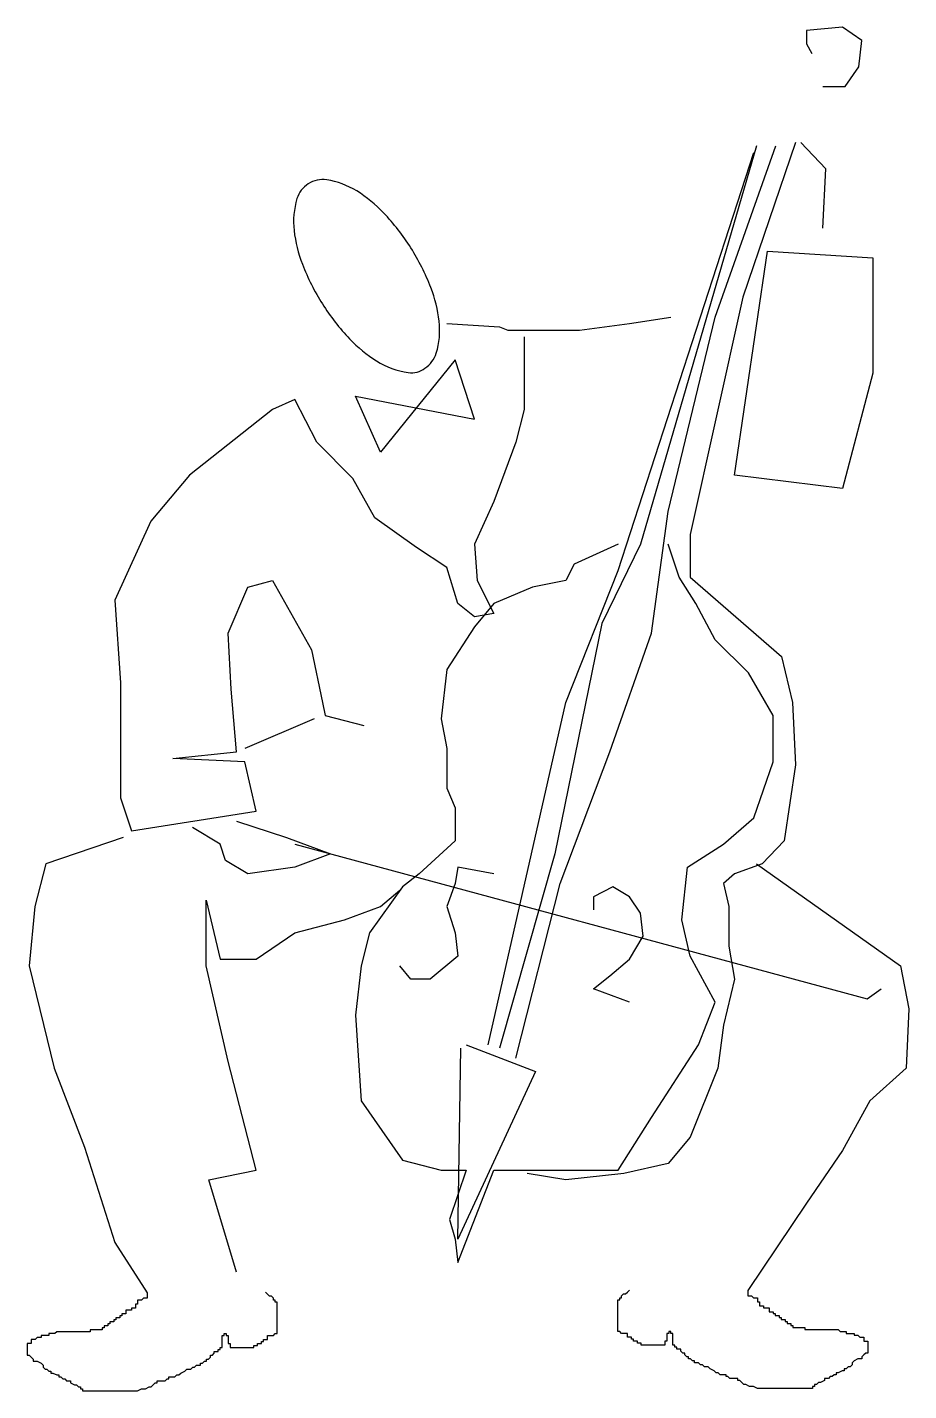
# Model space of a CAD drawing. Extents: x -0.51 to 0.65, y 0 to 1.8.
import ezdxf

# ---------------------------------------------------------------- set-up
doc = ezdxf.new("R2010")
doc.units = 0
doc.header["$LTSCALE"] = 100
doc.header["$MEASUREMENT"] = 0
doc.layers.add('P-PESSOA', color=2, linetype='CONTINUOUS')

msp = doc.modelspace()

# ---------------------------------------------------------------- linework, layer by layer
at = {"layer": 'P-PESSOA', "linetype": 'CONTINUOUS'}
for points in [[(0.5396, 1.7238), (0.5689, 1.7238), (0.5871, 1.7499), (0.5908, 1.7847), (0.5652, 1.8021), (0.5177, 1.7978), (0.5177, 1.7804), (0.525, 1.7673)], [(0.4519, 1.6455), (0.2984, 1.1191), (0.2473, 1.0146), (0.1851, 0.7101), (0.1121, 0.4534)], [(0.134, 0.4404), (0.1925, 0.6709), (0.2582, 0.845), (0.313, 1.0016), (0.335, 1.1626), (0.3971, 1.4193), (0.4775, 1.6455)], [(0.5031, 1.6498), (0.4336, 1.4454), (0.3642, 1.1321), (0.3642, 1.0755), (0.4848, 0.9711), (0.4994, 0.9102), (0.5031, 0.8276), (0.4885, 0.7275), (0.4592, 0.697), (0.4227, 0.684), (0.4081, 0.6709), (0.4154, 0.6405), (0.4154, 0.5883), (0.4227, 0.5448), (0.4081, 0.4839), (0.4008, 0.4273), (0.3642, 0.3359), (0.335, 0.3011), (0.2765, 0.2881), (0.1998, 0.2794), (0.1486, 0.2881)], [(0.5396, 1.5367), (0.5433, 1.615), (0.5104, 1.6498)], [(0.0974, 0.4578), (0.1998, 0.9102), (0.2692, 1.0843), (0.4483, 1.6368)], [(0.4665, 1.5063), (0.6054, 1.4976), (0.6054, 1.3453), (0.5652, 1.193), (0.4227, 1.2104), (0.4665, 1.5063)], [(0.0426, 1.4106), (0.1121, 1.4062), (0.123, 1.4019), (0.1596, 1.4019), (0.218, 1.4019), (0.2838, 1.4106), (0.3386, 1.4193)], [(0.1449, 1.3931), (0.1449, 1.2974), (0.134, 1.2539), (0.1047, 1.1756), (0.0792, 1.1191), (0.0828, 1.0712), (0.1047, 1.0277), (0.0792, 1.0233), (0.0572, 1.0407), (0.0426, 1.0886), (0.0024, 1.1147), (-0.0524, 1.1539), (-0.0816, 1.2061), (-0.1291, 1.2539), (-0.1584, 1.3105), (-0.1876, 1.2974), (-0.2972, 1.2104), (-0.3484, 1.1495), (-0.3959, 1.0451), (-0.3886, 0.9363), (-0.3886, 0.7841), (-0.374, 0.7405), (-0.2095, 0.7667), (-0.2241, 0.8319), (-0.3192, 0.8363), (-0.2351, 0.845), (-0.2424, 0.9276), (-0.2461, 1.0016), (-0.2205, 1.0625), (-0.1876, 1.0712), (-0.1364, 0.9798), (-0.1218, 0.9102), (-0.1182, 0.8928), (-0.067, 0.8798)], [(0.2692, 1.1191), (0.2107, 1.093), (0.1998, 1.0712), (0.1559, 1.0625), (0.1047, 1.0407), (0.0792, 1.0103), (0.0426, 0.9537), (0.0353, 0.8885), (0.0426, 0.8493), (0.0426, 0.7971), (0.0536, 0.771), (0.0536, 0.7275), (0.0061, 0.684), (-0.0158, 0.6666), (-0.0597, 0.6057), (-0.0707, 0.5622), (-0.078, 0.4969), (-0.0707, 0.3838), (-0.0158, 0.3055), (0.0353, 0.2924), (0.0609, 0.2924), (0.0682, 0.2924), (0.0463, 0.2272), (0.0536, 0.2011), (0.0572, 0.1706), (0.1047, 0.2924), (0.1047, 0.2924), (0.1632, 0.2924), (0.2692, 0.2924), (0.313, 0.362), (0.3752, 0.4578), (0.3971, 0.5143), (0.3642, 0.5752), (0.3532, 0.6231), (0.3606, 0.6927), (0.4081, 0.7231), (0.4483, 0.758), (0.4738, 0.8319), (0.4738, 0.8928), (0.441, 0.9494), (0.3971, 0.9929), (0.3715, 1.0407), (0.3496, 1.0755), (0.335, 1.1191)], [(-0.1328, 0.8885), (-0.2241, 0.8493)], [(-0.2351, 0.7536), (-0.1693, 0.7318), (-0.1109, 0.7101), (-0.1584, 0.6927), (-0.2205, 0.684), (-0.2497, 0.7014), (-0.257, 0.7231), (-0.2936, 0.7449)], [(-0.3849, 0.7318), (-0.4873, 0.697), (-0.5019, 0.6405), (-0.5092, 0.5622), (-0.4763, 0.4273), (-0.4361, 0.3229), (-0.3959, 0.1967), (-0.3531, 0.1304), (-0.3531, 0.1232), (-0.3583, 0.1232), (-0.3609, 0.1206), (-0.3661, 0.1206), (-0.3661, 0.1154), (-0.3687, 0.1154), (-0.3687, 0.1102), (-0.3739, 0.1102), (-0.3739, 0.1076), (-0.3817, 0.1076), (-0.3817, 0.1024), (-0.3869, 0.1024), (-0.3869, 0.0998), (-0.3895, 0.0998), (-0.3895, 0.0972), (-0.3947, 0.0972), (-0.3947, 0.0946), (-0.3973, 0.0946), (-0.3973, 0.092), (-0.4025, 0.092), (-0.4025, 0.0894), (-0.4051, 0.0894), (-0.4051, 0.0868), (-0.4103, 0.0868), (-0.4103, 0.0842), (-0.4129, 0.0842), (-0.4129, 0.0816), (-0.4285, 0.0816), (-0.4285, 0.079), (-0.4727, 0.079), (-0.4753, 0.0764), (-0.4831, 0.0764), (-0.4831, 0.0738), (-0.4935, 0.0738), (-0.4935, 0.0712), (-0.4987, 0.0712), (-0.5013, 0.0686), (-0.5065, 0.0686), (-0.5065, 0.0634), (-0.5117, 0.0634), (-0.5117, 0.0478), (-0.5091, 0.0478), (-0.5065, 0.0452), (-0.5039, 0.0426), (-0.5039, 0.04), (-0.4987, 0.04), (-0.4935, 0.0374), (-0.4909, 0.0348), (-0.4909, 0.0322), (-0.4883, 0.0296), (-0.4857, 0.0296), (-0.4831, 0.027), (-0.4805, 0.027), (-0.4805, 0.0244), (-0.4779, 0.0244), (-0.4727, 0.0218), (-0.4701, 0.0218), (-0.4701, 0.0192), (-0.4675, 0.0192), (-0.4649, 0.0166), (-0.4623, 0.0166), (-0.4597, 0.014), (-0.4545, 0.014), (-0.4545, 0.0114), (-0.4493, 0.0088), (-0.4467, 0.0088), (-0.4441, 0.0062), (-0.4415, 0.0062), (-0.4415, 0.0036), (-0.4389, 0.0036), (-0.4389, 0.001), (-0.3661, 0.001), (-0.3609, 0.0036), (-0.3557, 0.0036), (-0.3505, 0.0062), (-0.3479, 0.0062), (-0.3453, 0.0088), (-0.3427, 0.0114), (-0.3401, 0.0114), (-0.3401, 0.014), (-0.3297, 0.014), (-0.3271, 0.0166), (-0.3245, 0.0166), (-0.3245, 0.0192), (-0.3167, 0.0192), (-0.3141, 0.0218), (-0.3115, 0.0218), (-0.3089, 0.0244), (-0.3036, 0.027), (-0.301, 0.0296), (-0.2958, 0.0296), (-0.2932, 0.0322), (-0.2906, 0.0322), (-0.288, 0.0348), (-0.2828, 0.0348), (-0.2828, 0.0374), (-0.2802, 0.0374), (-0.2776, 0.04), (-0.275, 0.04), (-0.275, 0.0426), (-0.2724, 0.0426), (-0.2698, 0.0452), (-0.2698, 0.0478), (-0.2672, 0.0478), (-0.2646, 0.0504), (-0.2646, 0.053), (-0.2594, 0.053), (-0.2594, 0.0556), (-0.2568, 0.0556), (-0.2568, 0.0582), (-0.2542, 0.0582), (-0.2542, 0.0738), (-0.2516, 0.0738), (-0.2516, 0.0764), (-0.249, 0.0764), (-0.249, 0.0738), (-0.2464, 0.0738), (-0.2464, 0.0634), (-0.2438, 0.0634), (-0.2438, 0.0582), (-0.2126, 0.0582), (-0.2126, 0.0608), (-0.2074, 0.0608), (-0.2074, 0.0634), (-0.2022, 0.0634), (-0.2022, 0.066), (-0.1996, 0.066), (-0.1996, 0.0686), (-0.1944, 0.0686), (-0.1944, 0.0738), (-0.1866, 0.0738), (-0.184, 0.0764), (-0.1814, 0.0764), (-0.1814, 0.118), (-0.184, 0.118), (-0.184, 0.1206), (-0.1866, 0.1206), (-0.1866, 0.1232), (-0.1892, 0.1258), (-0.1918, 0.1258), (-0.1944, 0.1284), (-0.197, 0.131)], [(-0.1584, 0.7231), (0.5981, 0.5187), (0.6164, 0.5317)], [(0.1047, 0.684), (0.0572, 0.6927), (0.0536, 0.6709), (0.0426, 0.6405), (0.0536, 0.6057), (0.0572, 0.5752), (0.0207, 0.5448), (-0.0049, 0.5448), (-0.0195, 0.5622)], [(0.4519, 0.697), (0.6419, 0.5622), (0.6529, 0.5056), (0.6493, 0.4273), (0.6017, 0.3838), (0.5652, 0.3185), (0.5177, 0.2489), (0.4401, 0.1334), (0.4401, 0.1262), (0.4453, 0.1262), (0.4479, 0.1236), (0.4531, 0.1236), (0.4531, 0.1184), (0.4557, 0.1184), (0.4557, 0.1132), (0.4609, 0.1132), (0.4609, 0.1106), (0.4687, 0.1106), (0.4687, 0.1054), (0.4739, 0.1054), (0.4739, 0.1028), (0.4765, 0.1028), (0.4765, 0.1002), (0.4817, 0.1002), (0.4817, 0.0976), (0.4843, 0.0976), (0.4843, 0.095), (0.4895, 0.095), (0.4895, 0.0924), (0.4921, 0.0924), (0.4921, 0.0898), (0.4973, 0.0898), (0.4973, 0.0872), (0.4999, 0.0872), (0.4999, 0.0846), (0.5155, 0.0846), (0.5155, 0.082), (0.5597, 0.082), (0.5624, 0.0794), (0.5702, 0.0794), (0.5702, 0.0768), (0.5806, 0.0768), (0.5806, 0.0742), (0.5858, 0.0742), (0.5884, 0.0716), (0.5936, 0.0716), (0.5936, 0.0664), (0.5988, 0.0664), (0.5988, 0.0508), (0.5962, 0.0508), (0.5936, 0.0482), (0.591, 0.0456), (0.591, 0.043), (0.5858, 0.043), (0.5806, 0.0404), (0.578, 0.0378), (0.578, 0.0352), (0.5754, 0.0326), (0.5728, 0.0326), (0.5702, 0.03), (0.5676, 0.03), (0.5676, 0.0274), (0.565, 0.0274), (0.5597, 0.0248), (0.5571, 0.0248), (0.5571, 0.0222), (0.5545, 0.0222), (0.5519, 0.0196), (0.5493, 0.0196), (0.5467, 0.017), (0.5415, 0.017), (0.5415, 0.0144), (0.5363, 0.0118), (0.5337, 0.0118), (0.5311, 0.0092), (0.5285, 0.0092), (0.5285, 0.0066), (0.5259, 0.0066), (0.5259, 0.004), (0.4531, 0.004), (0.4479, 0.0066), (0.4427, 0.0066), (0.4375, 0.0092), (0.4349, 0.0092), (0.4323, 0.0118), (0.4297, 0.0144), (0.4271, 0.0144), (0.4271, 0.017), (0.4167, 0.017), (0.4141, 0.0196), (0.4115, 0.0196), (0.4115, 0.0222), (0.4037, 0.0222), (0.4011, 0.0248), (0.3985, 0.0248), (0.3959, 0.0274), (0.3907, 0.03), (0.3881, 0.0326), (0.3829, 0.0326), (0.3803, 0.0352), (0.3777, 0.0352), (0.3751, 0.0378), (0.3699, 0.0378), (0.3699, 0.0404), (0.3673, 0.0404), (0.3647, 0.043), (0.3621, 0.043), (0.3621, 0.0456), (0.3595, 0.0456), (0.3569, 0.0482), (0.3569, 0.0508), (0.3543, 0.0508), (0.3517, 0.0534), (0.3517, 0.056), (0.3465, 0.056), (0.3465, 0.0586), (0.3439, 0.0586), (0.3439, 0.0612), (0.3413, 0.0612), (0.3413, 0.0768), (0.3386, 0.0768), (0.3386, 0.0794), (0.336, 0.0794), (0.336, 0.0768), (0.3334, 0.0768), (0.3334, 0.0664), (0.3308, 0.0664), (0.3308, 0.0612), (0.2996, 0.0612), (0.2996, 0.0638), (0.2944, 0.0638), (0.2944, 0.0664), (0.2892, 0.0664), (0.2892, 0.069), (0.2866, 0.069), (0.2866, 0.0716), (0.2814, 0.0716), (0.2814, 0.0768), (0.2736, 0.0768), (0.271, 0.0794), (0.2684, 0.0794), (0.2684, 0.121), (0.271, 0.121), (0.271, 0.1236), (0.2736, 0.1236), (0.2736, 0.1262), (0.2762, 0.1288), (0.2788, 0.1288), (0.2814, 0.1314), (0.284, 0.134)], [(0.2838, 0.5143), (0.2363, 0.5317), (0.2582, 0.5491), (0.2838, 0.5709), (0.3021, 0.6013), (0.2984, 0.6318), (0.2838, 0.6535), (0.2619, 0.6666), (0.2619, 0.6666), (0.2363, 0.6535), (0.2363, 0.6535), (0.2363, 0.6361)], [(-0.2351, 0.1576), (-0.2717, 0.2794), (-0.2095, 0.2924), (-0.2461, 0.436), (-0.2753, 0.5622), (-0.2753, 0.6492), (-0.257, 0.5709), (-0.2095, 0.5709), (-0.1584, 0.6057), (-0.0926, 0.6231), (-0.0451, 0.6405), (-0.0195, 0.6622)], [(0.0682, 0.4578), (0.1596, 0.4229), (0.0572, 0.2011), (0.0609, 0.4534)]]:
    msp.add_lwpolyline(points, dxfattribs=at)
msp.add_lwpolyline([(-0.1218, 1.4367, 0.049125), (-0.0858, 1.3904, 0.062917), (-0.0502, 1.3614, 0.103203), (-0.0084, 1.3459, 0.208447), (0.0137, 1.3519, 0.179842), (0.0287, 1.3716, 0.103203), (0.0324, 1.4137, 0.062917), (0.0215, 1.4582, 0.049125), (-0.0049, 1.5106, 0.049125), (-0.0409, 1.5569, 0.062917), (-0.0765, 1.5859, 0.103203), (-0.1161, 1.6005, 0.179842), (-0.1404, 1.5954, 0.179842), (-0.1554, 1.5757, 0.103203), (-0.1592, 1.5336, 0.062917), (-0.1482, 1.4891, 0.049125)], format="xyb", close=True, dxfattribs=at)
msp.add_lwpolyline([(-0.078, 1.3148), (0.0792, 1.2844), (0.0536, 1.3627), (-0.0451, 1.2409)], close=True, dxfattribs=at)

doc.saveas('drawing.dxf')
